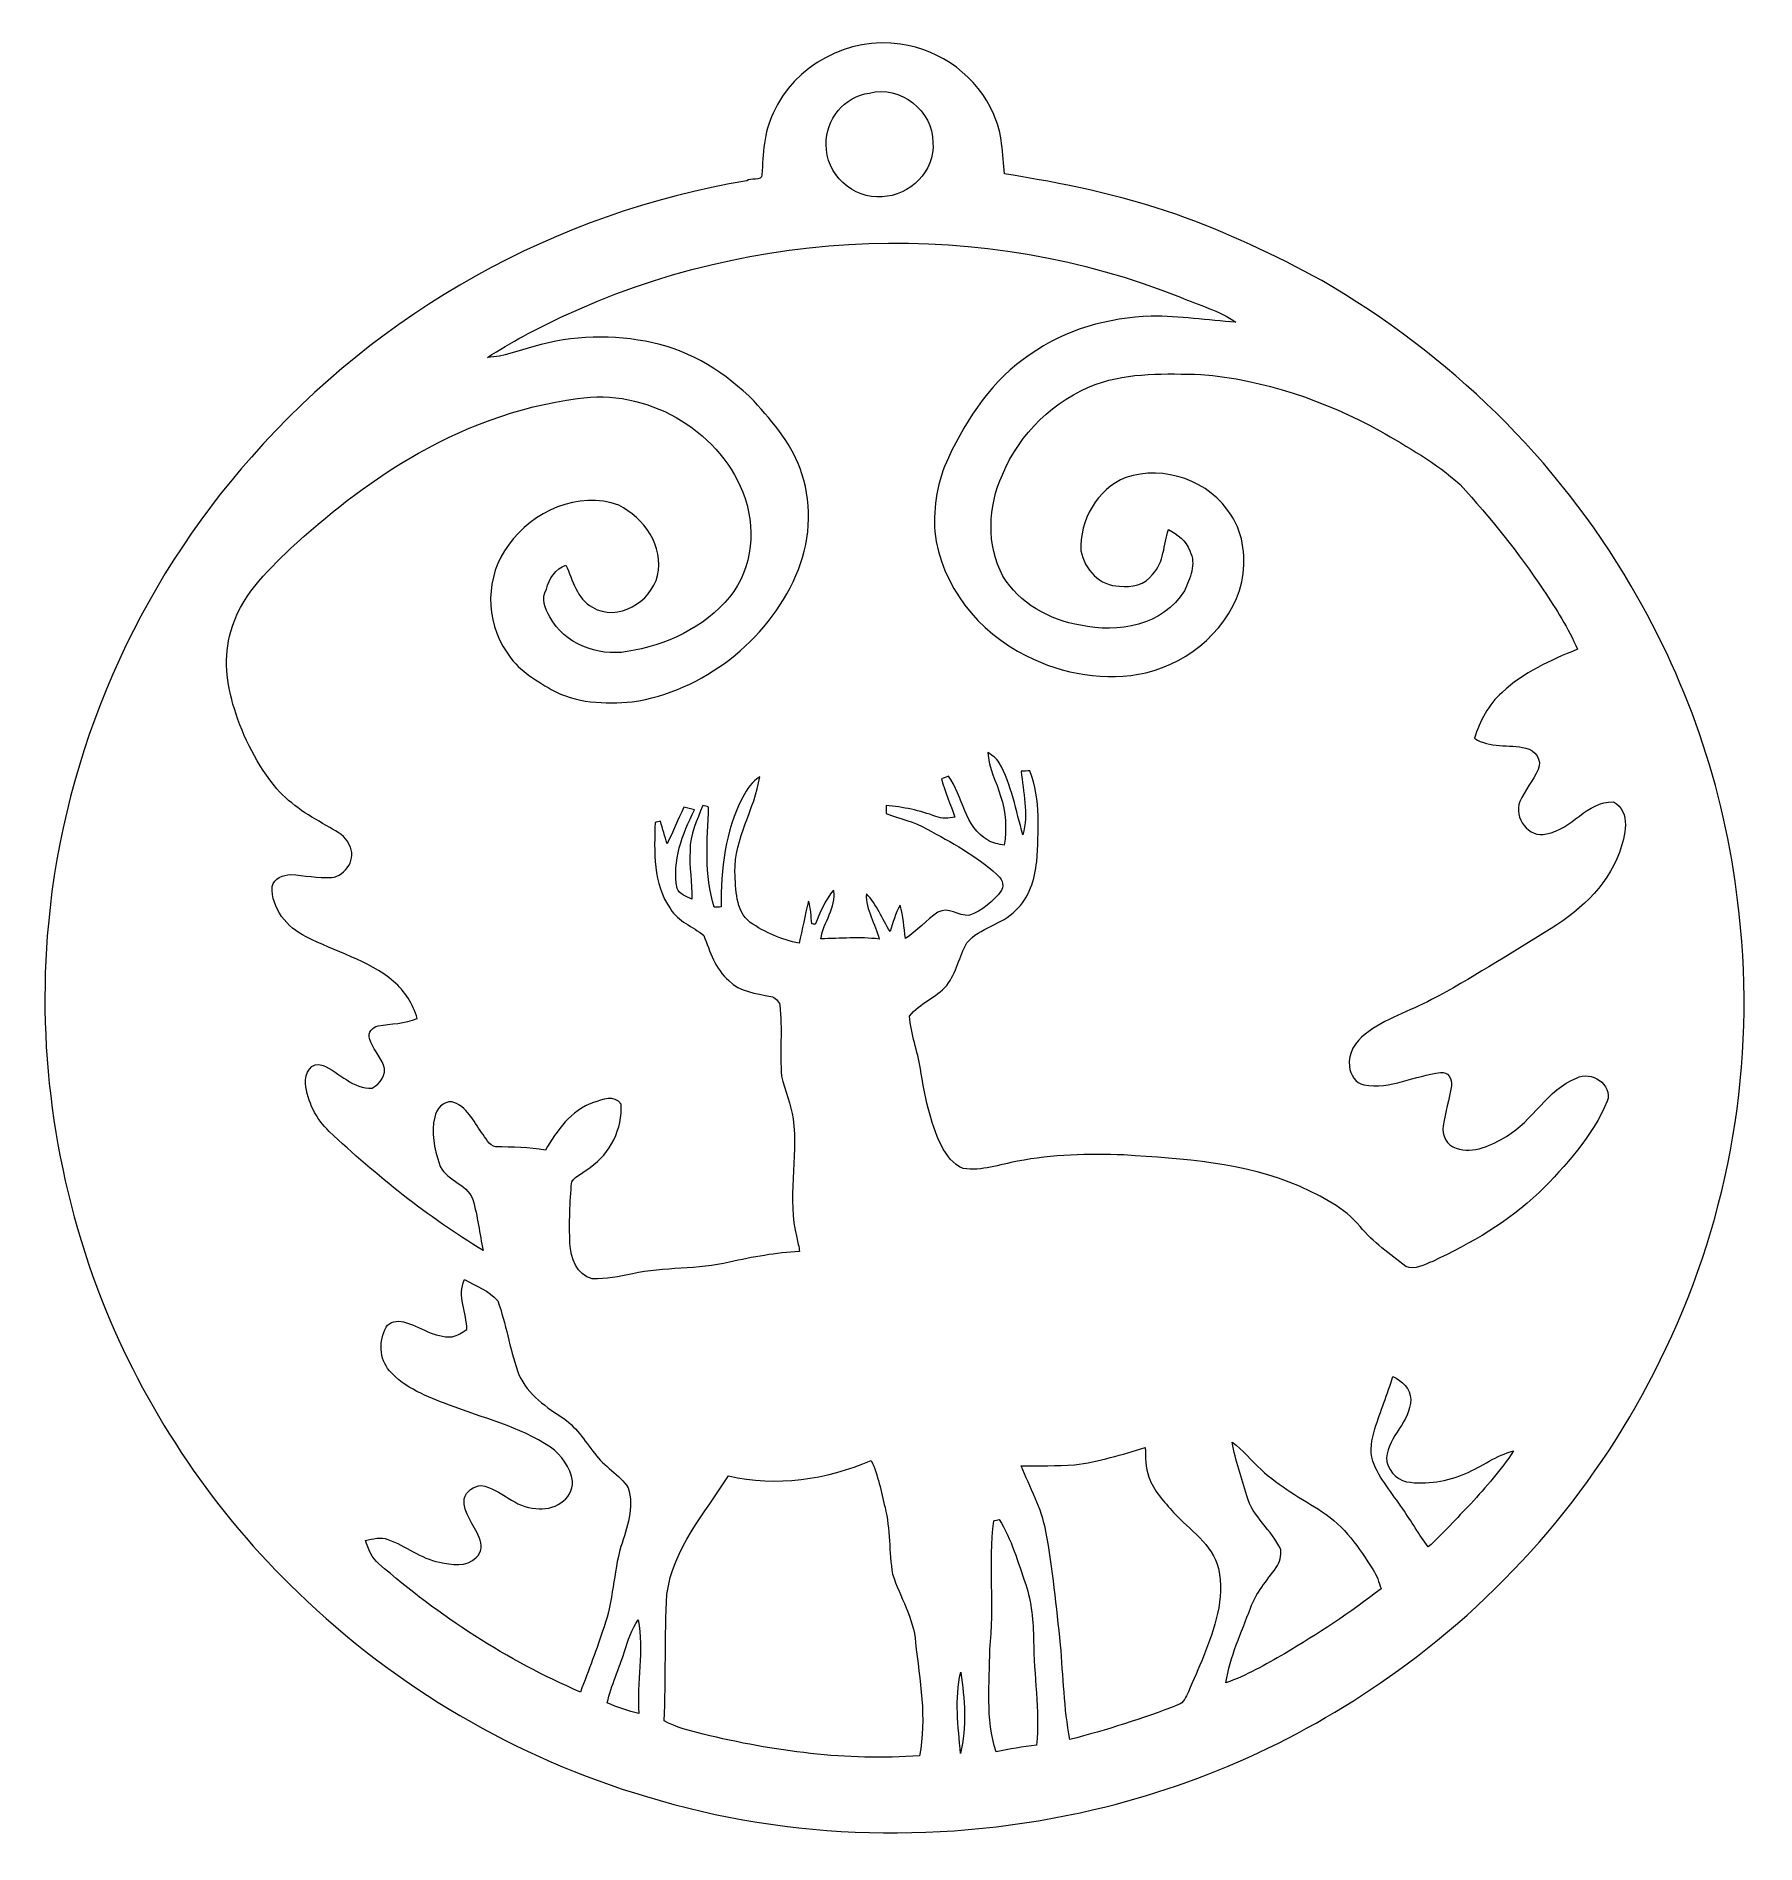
# Model space of a CAD drawing. Header units: centimetres. Extents: x -15.6 to 15.6, y -16.4 to 16.4.
import ezdxf

# ---------------------------------------------------------------- set-up
doc = ezdxf.new("R2010")
doc.units = ezdxf.units.CM
doc.header["$MEASUREMENT"] = 0
doc.layers.add('Layer 1', color=7, linetype='Continuous')

msp = doc.modelspace()

# ---------------------------------------------------------------- linework, layer by layer
at = {"layer": 'Layer 1', "color": 251, "lineweight": 9}
for points, knots in [([(-2.20029, 14.95193), (-1.82071, 15.82223), (-0.82622, 16.35034), (0.10934, 16.20535), (0.10934, 16.20535), (0.83959, 16.1041), (1.51551, 15.61374), (1.7988, 14.92724), (1.7988, 14.92724), (1.96354, 14.59457), (1.95225, 14.21145), (1.99353, 13.85197), (1.99353, 13.85197), (3.04833, 13.6904), (4.09432, 13.46462), (5.10538, 13.11996), (5.10538, 13.11996), (6.01837, 12.79399), (6.90067, 12.38547), (7.74945, 11.91734), (7.74945, 11.91734), (10.0485, 10.58984), (12.02335, 8.67884), (13.35897, 6.37908), (13.35897, 6.37908), (14.43106, 4.57145), (15.10416, 2.52816), (15.3183, 0.4376), (15.3183, 0.4376), (15.62169, -2.24634), (15.1539, -5.01176), (13.99009, -7.44875), (13.99009, -7.44875), (12.93281, -9.70406), (11.2991, -11.68208), (9.29779, -13.16305), (9.29779, -13.16305), (7.61222, -14.41964), (5.667, -15.33086), (3.61772, -15.80676), (3.61772, -15.80676), (0.95389, -16.42836), (-1.87715, -16.37544), (-4.49688, -15.57181), (-4.49688, -15.57181), (-6.86155, -14.87296), (-9.04842, -13.58673), (-10.81689, -11.86976), (-10.81689, -11.86976), (-12.32255, -10.4329), (-13.50964, -8.67077), (-14.30445, -6.74884), (-14.30445, -6.74884), (-15.19945, -4.54045), (-15.56704, -2.11687), (-15.3455, 0.25662), (-15.3455, 0.25662), (-15.0601, 3.37341), (-13.74036, 6.37837), (-11.66426, 8.71729), (-11.66426, 8.71729), (-9.35674, 11.34584), (-6.13024, 13.16264), (-2.67513, 13.72709), (-2.67513, 13.72709), (-2.62892, 13.78918), (-2.40138, 13.71333), (-2.40385, 13.83857), (-2.40385, 13.83857), (-2.38268, 14.21568), (-2.3721, 14.6055), (-2.20029, 14.95193), (-2.20029, 14.95193), (-2.20029, 14.95193), (-2.20029, 14.95193), (-2.20029, 14.95193)], [0, 0, 0, 0, 0.05, 0.05, 0.05, 0.05, 0.1, 0.1, 0.1, 0.1, 0.15, 0.15, 0.15, 0.15, 0.2, 0.2, 0.2, 0.2, 0.25, 0.25, 0.25, 0.25, 0.3, 0.3, 0.3, 0.3, 0.35, 0.35, 0.35, 0.35, 0.4, 0.4, 0.4, 0.4, 0.45, 0.45, 0.45, 0.45, 0.5, 0.5, 0.5, 0.5, 0.55, 0.55, 0.55, 0.55, 0.6, 0.6, 0.6, 0.6, 0.65, 0.65, 0.65, 0.65, 0.7, 0.7, 0.7, 0.7, 0.75, 0.75, 0.75, 0.75, 0.8, 0.8, 0.8, 0.8, 0.85, 0.85, 0.85, 0.85, 0.9, 0.9, 0.9, 0.9, 1, 1, 1, 1]), ([(-0.45475, 15.31776), (-0.90419, 15.26061), (-1.2552, 14.83869), (-1.23756, 14.38678), (-1.23756, 14.38678), (-1.2612, 13.85726), (-0.7472, 13.38877), (-0.22474, 13.43887), (-0.22474, 13.43887), (0.27515, 13.44804), (0.74399, 13.91265), (0.69636, 14.42241), (0.69636, 14.42241), (0.70271, 14.99321), (0.10123, 15.46663), (-0.45475, 15.31776), (-0.45475, 15.31776), (-0.45475, 15.31776), (-0.45475, 15.31776), (-0.45475, 15.31776)], [0, 0, 0, 0, 0.16666667, 0.16666667, 0.16666667, 0.16666667, 0.33333333, 0.33333333, 0.33333333, 0.33333333, 0.5, 0.5, 0.5, 0.5, 0.66666667, 0.66666667, 0.66666667, 0.66666667, 1, 1, 1, 1]), ([(-6.05016, 11.25235), (-6.50454, 11.03151), (-6.96068, 10.80715), (-7.37907, 10.52281), (-7.37907, 10.52281), (-7.08944, 10.53833), (-6.81921, 10.64981), (-6.54122, 10.72036), (-6.54122, 10.72036), (-5.84484, 10.93097), (-5.09342, 10.94755), (-4.38434, 10.78951), (-4.38434, 10.78951), (-3.6802, 10.64064), (-3.05261, 10.23706), (-2.54778, 9.734), (-2.54778, 9.734), (-2.19818, 9.34065), (-1.83411, 8.9286), (-1.68065, 8.4139), (-1.68065, 8.4139), (-1.47816, 7.81488), (-1.5339, 7.14178), (-1.78825, 6.56746), (-1.78825, 6.56746), (-2.31071, 5.37472), (-3.47065, 4.47725), (-4.75758, 4.27758), (-4.75758, 4.27758), (-5.25112, 4.23737), (-5.78487, 4.25007), (-6.22514, 4.50548), (-6.22514, 4.50548), (-6.52888, 4.68045), (-6.84391, 4.87201), (-7.03123, 5.17963), (-7.03123, 5.17963), (-7.43058, 5.74549), (-7.42352, 6.57205), (-6.99984, 7.12273), (-6.99984, 7.12273), (-6.56521, 7.72881), (-5.73442, 8.11863), (-5.001, 7.84346), (-5.001, 7.84346), (-4.54309, 7.61803), (-4.17726, 7.09733), (-4.29685, 6.56958), (-4.29685, 6.56958), (-4.41362, 6.08804), (-5.02075, 5.72362), (-5.47795, 5.99385), (-5.47795, 5.99385), (-5.76511, 6.14484), (-5.83073, 6.49197), (-5.96196, 6.76008), (-5.96196, 6.76008), (-6.15035, 6.68917), (-6.26429, 6.51137), (-6.31192, 6.32193), (-6.31192, 6.32193), (-6.41387, 6.15577), (-6.33626, 5.97092), (-6.25054, 5.81993), (-6.25054, 5.81993), (-5.98877, 5.32992), (-5.38306, 5.09885), (-4.84966, 5.19057), (-4.84966, 5.19057), (-4.14727, 5.30381), (-3.44983, 5.62343), (-2.98981, 6.17976), (-2.98981, 6.17976), (-2.56119, 6.70716), (-2.50615, 7.46281), (-2.75098, 8.08335), (-2.75098, 8.08335), (-3.21065, 9.23834), (-4.52051, 9.96965), (-5.74642, 9.77986), (-5.74642, 9.77986), (-6.83015, 9.63698), (-7.87296, 9.24469), (-8.80994, 8.68625), (-8.80994, 8.68625), (-9.58358, 8.22622), (-10.29478, 7.66601), (-10.95659, 7.05747), (-10.95659, 7.05747), (-11.39968, 6.63237), (-11.87311, 6.16953), (-12.03362, 5.55711), (-12.03362, 5.55711), (-12.1765, 5.0985), (-12.10947, 4.60461), (-11.97259, 4.15305), (-11.97259, 4.15305), (-11.80679, 3.62882), (-11.55667, 3.12647), (-11.20107, 2.70455), (-11.20107, 2.70455), (-10.93825, 2.40045), (-10.59006, 2.19408), (-10.24186, 2.00393), (-10.24186, 2.00393), (-10.10851, 1.91962), (-9.94765, 1.8473), (-9.89014, 1.68714), (-9.89014, 1.68714), (-9.74268, 1.44901), (-9.94835, 1.12234), (-10.21152, 1.09447), (-10.21152, 1.09447), (-10.45917, 1.0793), (-10.70471, 1.13398), (-10.9513, 1.14738), (-10.9513, 1.14738), (-11.08536, 1.14421), (-11.25398, 1.07789), (-11.28644, 0.93325), (-11.28644, 0.93325), (-11.30372, 0.53884), (-11.01903, 0.18042), (-10.67084, 0.02097), (-10.67084, 0.02097), (-10.14556, -0.25314), (-9.54619, -0.4006), (-9.08546, -0.79007), (-9.08546, -0.79007), (-8.8752, -0.96187), (-8.73868, -1.20458), (-8.65507, -1.46), (-8.65507, -1.46), (-8.87838, -1.56336), (-9.12814, -1.55525), (-9.36592, -1.59476), (-9.36592, -1.59476), (-9.46928, -1.60957), (-9.55501, -1.72387), (-9.52043, -1.82688), (-9.52043, -1.82688), (-9.46716, -2.00222), (-9.33558, -2.13909), (-9.26573, -2.30702), (-9.26573, -2.30702), (-9.20293, -2.48235), (-9.3257, -2.64568), (-9.47034, -2.724), (-9.47034, -2.724), (-9.81959, -2.74658), (-10.06336, -2.44283), (-10.36216, -2.31442), (-10.36216, -2.31442), (-10.57982, -2.23011), (-10.7033, -2.464), (-10.68389, -2.64074), (-10.68389, -2.64074), (-10.64403, -2.96636), (-10.49586, -3.28491), (-10.2528, -3.50893), (-10.2528, -3.50893), (-9.39343, -4.31644), (-8.46739, -5.05974), (-7.45774, -5.67146), (-7.45774, -5.67146), (-7.52724, -5.36489), (-7.55687, -5.04775), (-7.64754, -4.74647), (-7.64754, -4.74647), (-7.75196, -4.44026), (-8.16965, -4.40146), (-8.25714, -4.08819), (-8.25714, -4.08819), (-8.34604, -3.82114), (-8.40812, -3.5301), (-8.33792, -3.2514), (-8.33792, -3.2514), (-8.3157, -3.10465), (-8.18199, -2.95789), (-8.02571, -2.97271), (-8.02571, -2.97271), (-7.75337, -3.04855), (-7.63942, -3.32266), (-7.48773, -3.53257), (-7.48773, -3.53257), (-7.41506, -3.62182), (-7.35896, -3.76787), (-7.22949, -3.78974), (-7.22949, -3.78974), (-6.92928, -3.79468), (-6.6266, -3.79609), (-6.32991, -3.85077), (-6.32991, -3.85077), (-6.12107, -3.49729), (-5.86989, -3.12228), (-5.45926, -2.98788), (-5.45926, -2.98788), (-5.30156, -2.93143), (-5.07684, -2.84253), (-4.95725, -3.01398), (-4.95725, -3.01398), (-4.93221, -3.4606), (-5.14987, -3.91004), (-5.52099, -4.16157), (-5.52099, -4.16157), (-5.62859, -4.25188), (-5.77252, -4.30762), (-5.85437, -4.42509), (-5.85437, -4.42509), (-5.89141, -4.79445), (-5.89741, -5.1691), (-5.88788, -5.54128), (-5.88788, -5.54128), (-5.87059, -5.80093), (-5.76652, -6.11313), (-5.48007, -6.18051), (-5.48007, -6.18051), (-5.23524, -6.19004), (-4.99253, -6.14312), (-4.75441, -6.09197), (-4.75441, -6.09197), (-4.17373, -5.96426), (-3.56907, -6.02), (-2.98946, -5.88206), (-2.98946, -5.88206), (-2.57177, -5.78717), (-2.14949, -5.70815), (-1.72052, -5.68733), (-1.72052, -5.68733), (-1.73427, -5.60266), (-1.75227, -5.51906), (-1.77202, -5.43615), (-1.77202, -5.43615), (-1.95406, -4.72989), (-1.74309, -3.99682), (-1.8394, -3.28209), (-1.8394, -3.28209), (-1.87045, -3.01504), (-1.99357, -2.77127), (-2.04931, -2.51057), (-2.04931, -2.51057), (-2.07929, -2.08159), (-2.03449, -1.64979), (-2.07788, -1.22152), (-2.07788, -1.22152), (-2.10046, -1.14355), (-2.16219, -1.07758), (-2.24404, -1.06453), (-2.24404, -1.06453), (-2.50862, -1.00703), (-2.80601, -0.98057), (-3.00463, -0.77596), (-3.00463, -0.77596), (-3.25051, -0.56394), (-3.34823, -0.2475), (-3.45901, 0.04425), (-3.45901, 0.04425), (-3.65656, 0.20935), (-3.92432, 0.29472), (-4.06331, 0.52579), (-4.06331, 0.52579), (-4.38611, 0.97488), (-4.35436, 1.57037), (-4.34342, 2.09424), (-4.34342, 2.09424), (-4.31872, 2.09883), (-4.26898, 2.108), (-4.24429, 2.11294), (-4.24429, 2.11294), (-4.20372, 1.97712), (-4.16597, 1.8413), (-4.1254, 1.70513), (-4.1254, 1.70513), (-4.01392, 1.92173), (-3.92538, 2.14892), (-3.82131, 2.3687), (-3.82131, 2.3687), (-3.75781, 2.35353), (-3.69396, 2.33801), (-3.6301, 2.32178), (-3.6301, 2.32178), (-3.84247, 1.8801), (-4.04144, 1.39786), (-3.94125, 0.89762), (-3.94125, 0.89762), (-3.89998, 0.78438), (-3.77404, 0.74592), (-3.67349, 0.70324), (-3.67349, 0.70324), (-3.67138, 0.99604), (-3.72571, 1.28709), (-3.70807, 1.58024), (-3.70807, 1.58024), (-3.71336, 1.87199), (-3.57542, 2.13587), (-3.477, 2.40257), (-3.477, 2.40257), (-3.45054, 2.39481), (-3.39762, 2.37999), (-3.37152, 2.37258), (-3.37152, 2.37258), (-3.39374, 1.76757), (-3.45371, 1.14174), (-3.26886, 0.55507), (-3.26886, 0.55507), (-3.23781, 0.55613), (-3.17608, 0.5586), (-3.14503, 0.56001), (-3.14503, 0.56001), (-3.15209, 1.24087), (-3.07271, 1.94113), (-2.75274, 2.55285), (-2.75274, 2.55285), (-2.67549, 2.69326), (-2.58588, 2.83613), (-2.44477, 2.92009), (-2.44477, 2.92009), (-2.53296, 2.32813), (-2.9055, 1.80567), (-2.89491, 1.19466), (-2.89491, 1.19466), (-2.87481, 0.87822), (-2.89139, 0.50145), (-2.61798, 0.28132), (-2.61798, 0.28132), (-2.35199, 0.09858), (-2.04931, -0.03618), (-1.73181, -0.09792), (-1.73181, -0.09792), (-1.66372, 0.1529), (-1.62879, 0.41184), (-1.55824, 0.66232), (-1.55824, 0.66232), (-1.51591, 0.53108), (-1.51238, 0.39315), (-1.49968, 0.25697), (-1.49968, 0.25697), (-1.48416, 0.25345), (-1.45311, 0.24639), (-1.43759, 0.24322), (-1.43759, 0.24322), (-1.34834, 0.46123), (-1.26226, 0.6856), (-1.10316, 0.8641), (-1.10316, 0.8641), (-1.05024, 0.54872), (-1.29013, 0.28555), (-1.33528, -0.01784), (-1.33528, -0.01784), (-0.98215, -0.01255), (-0.63079, 0.02202), (-0.27836, -0.02207), (-0.27836, -0.02207), (-0.34151, 0.25556), (-0.52777, 0.50603), (-0.51049, 0.79919), (-0.51049, 0.79919), (-0.31717, 0.60375), (-0.22439, 0.3434), (-0.08081, 0.1148), (-0.08081, 0.1148), (-0.0233, 0.27602), (0.01127, 0.44747), (0.10476, 0.59247), (0.10476, 0.59247), (0.15838, 0.39562), (0.17073, 0.19171), (0.19965, -0.01008), (0.19965, -0.01008), (0.41661, 0.12186), (0.57536, 0.32859), (0.78844, 0.4637), (0.78844, 0.4637), (0.97294, 0.57342), (1.16344, 0.39809), (1.35041, 0.40267), (1.35041, 0.40267), (1.58325, 0.49545), (1.79915, 0.65561), (1.94096, 0.86375), (1.94096, 0.86375), (2.00482, 0.97205), (1.93073, 1.08353), (1.85277, 1.15232), (1.85277, 1.15232), (1.47883, 1.4917), (1.03009, 1.73158), (0.59053, 1.97324), (0.59053, 1.97324), (0.35911, 2.10377), (0.09735, 2.16233), (-0.14995, 2.25405), (-0.14995, 2.25405), (-0.15136, 2.30309), (-0.15242, 2.35212), (-0.15312, 2.4008), (-0.15312, 2.4008), (0.15591, 2.37117), (0.46141, 2.3119), (0.7521, 2.20043), (0.7521, 2.20043), (0.86252, 2.15668), (0.98247, 2.16233), (1.09571, 2.1909), (1.09571, 2.1909), (1.0121, 2.42021), (0.91332, 2.64422), (0.85335, 2.88129), (0.85335, 2.88129), (0.89568, 2.89822), (0.93802, 2.9148), (0.9807, 2.93103), (0.9807, 2.93103), (1.24564, 2.55991), (1.26716, 2.01451), (1.69367, 1.76933), (1.69367, 1.76933), (1.78292, 1.71183), (1.88981, 1.70442), (1.99176, 1.67796), (1.99176, 1.67796), (2.03057, 1.97535), (2.02775, 2.28298), (1.92403, 2.56767), (1.92403, 2.56767), (1.85489, 2.83437), (1.70072, 3.07743), (1.69402, 3.3593), (1.69402, 3.3593), (1.77057, 3.30956), (1.85065, 3.25735), (1.89757, 3.17586), (1.89757, 3.17586), (2.1237, 2.77087), (2.20449, 2.30979), (2.32655, 1.86846), (2.32655, 1.86846), (2.43732, 2.24946), (2.32831, 2.64105), (2.29939, 3.02487), (2.29939, 3.02487), (2.35195, 3.02522), (2.40451, 3.02557), (2.45743, 3.02557), (2.45743, 3.02557), (2.65534, 2.50311), (2.61195, 1.9309), (2.57914, 1.38445), (2.57914, 1.38445), (2.54351, 1.06272), (2.44755, 0.72335), (2.19814, 0.50004), (2.19814, 0.50004), (1.95014, 0.2344), (1.54762, 0.18995), (1.31161, -0.08981), (1.31161, -0.08981), (1.17156, -0.33816), (1.12675, -0.63344), (0.94825, -0.86168), (0.94825, -0.86168), (0.7581, -1.08923), (0.45083, -1.18024), (0.27338, -1.42013), (0.27338, -1.42013), (0.29385, -1.7468), (0.41943, -2.05337), (0.46882, -2.37545), (0.46882, -2.37545), (0.54679, -2.85029), (0.63957, -3.33078), (0.84982, -3.76752), (0.84982, -3.76752), (0.94225, -3.93297), (1.05937, -4.11359), (1.24634, -4.18097), (1.24634, -4.18097), (1.58254, -4.23459), (1.90533, -4.10936), (2.2313, -4.05009), (2.2313, -4.05009), (2.8663, -3.92909), (3.51612, -3.91004), (4.16099, -3.9372), (4.16099, -3.9372), (5.23697, -4.00635), (6.34222, -4.07126), (7.34552, -4.50517), (7.34552, -4.50517), (7.74522, -4.68968), (8.15903, -4.88794), (8.44442, -5.23578), (8.44442, -5.23578), (8.67831, -5.52153), (8.98558, -5.73249), (9.27239, -5.96038), (9.27239, -5.96038), (9.43996, -6.03023), (9.60753, -5.92334), (9.76346, -5.86619), (9.76346, -5.86619), (10.45596, -5.5374), (11.13435, -5.15252), (11.69033, -4.61771), (11.69033, -4.61771), (12.17681, -4.13229), (12.65588, -3.60206), (12.92541, -2.96248), (12.92541, -2.96248), (13.03688, -2.65909), (12.62554, -2.3998), (12.36978, -2.54585), (12.36978, -2.54585), (11.83285, -2.74763), (11.58203, -3.32196), (11.09661, -3.59924), (11.09661, -3.59924), (10.82814, -3.76222), (10.5057, -3.9245), (10.18503, -3.81585), (10.18503, -3.81585), (10.01323, -3.76822), (9.92468, -3.57278), (9.95114, -3.40627), (9.95114, -3.40627), (9.98888, -3.1618), (10.0612, -2.92473), (10.10142, -2.68096), (10.10142, -2.68096), (10.12188, -2.56737), (10.03404, -2.4125), (9.90316, -2.44248), (9.90316, -2.44248), (9.43608, -2.49505), (8.99405, -2.75046), (8.5118, -2.66685), (8.5118, -2.66685), (8.35623, -2.63651), (8.27015, -2.47494), (8.25004, -2.3303), (8.25004, -2.3303), (8.21618, -2.09782), (8.36081, -1.88368), (8.53579, -1.74716), (8.53579, -1.74716), (8.89421, -1.46105), (9.34048, -1.33088), (9.74159, -1.12027), (9.74159, -1.12027), (10.44961, -0.7488), (11.11742, -0.30712), (11.80322, 0.10281), (11.80322, 0.10281), (12.37049, 0.44889), (12.91906, 0.90362), (13.1466, 1.55026), (13.1466, 1.55026), (13.2482, 1.84165), (13.37132, 2.28333), (13.03759, 2.46536), (13.03759, 2.46536), (12.55746, 2.4763), (12.27806, 1.96407), (11.82686, 1.88328), (11.82686, 1.88328), (11.50477, 1.80144), (11.22149, 2.1775), (11.34214, 2.47136), (11.34214, 2.47136), (11.43033, 2.67668), (11.58344, 2.84813), (11.67446, 3.05238), (11.67446, 3.05238), (11.75066, 3.22137), (11.61731, 3.41116), (11.44938, 3.44009), (11.44938, 3.44009), (11.14247, 3.51699), (10.79039, 3.43127), (10.51911, 3.6193), (10.51911, 3.6193), (10.61436, 3.93045), (10.77134, 4.23243), (11.01899, 4.44974), (11.01899, 4.44974), (11.40705, 4.8131), (11.89847, 5.03359), (12.38495, 5.2322), (12.38495, 5.2322), (12.22761, 5.61602), (11.99478, 5.96139), (11.76935, 6.30747), (11.76935, 6.30747), (11.3178, 6.98339), (10.80733, 7.61945), (10.25876, 8.21882), (10.25876, 8.21882), (9.82555, 8.61463), (9.30555, 8.89862), (8.80249, 9.1953), (8.80249, 9.1953), (7.80237, 9.74105), (6.69782, 10.12452), (5.55764, 10.21518), (5.55764, 10.21518), (4.9237, 10.23318), (4.26753, 10.25364), (3.66005, 10.04021), (3.66005, 10.04021), (2.89735, 9.75693), (2.26552, 9.14909), (1.95755, 8.39556), (1.95755, 8.39556), (1.69402, 7.8237), (1.66615, 7.12238), (1.96601, 6.5597), (1.96601, 6.5597), (2.26587, 6.06511), (2.81162, 5.76207), (3.3736, 5.67105), (3.3736, 5.67105), (4.04281, 5.51442), (4.88031, 5.66435), (5.25849, 6.29512), (5.25849, 6.29512), (5.35515, 6.51525), (5.48426, 6.7816), (5.35374, 7.01514), (5.35374, 7.01514), (5.29729, 7.20176), (5.13078, 7.31465), (4.9685, 7.40249), (4.9685, 7.40249), (4.88066, 7.12944), (4.88772, 6.81088), (4.68099, 6.58969), (4.68099, 6.58969), (4.55223, 6.40166), (4.29435, 6.34803), (4.08056, 6.37837), (4.08056, 6.37837), (3.72884, 6.37202), (3.44098, 6.68847), (3.38241, 7.01867), (3.38241, 7.01867), (3.35313, 7.56653), (3.67381, 8.1412), (4.19557, 8.34476), (4.19557, 8.34476), (4.88525, 8.58253), (5.72415, 8.28655), (6.10656, 7.66284), (6.10656, 7.66284), (6.34151, 7.31077), (6.37679, 6.86097), (6.29848, 6.45387), (6.29848, 6.45387), (6.0988, 5.62802), (5.37067, 5.0043), (4.56104, 4.80604), (4.56104, 4.80604), (3.8315, 4.64553), (3.05468, 4.7757), (2.39393, 5.11508), (2.39393, 5.11508), (1.52081, 5.54053), (0.84559, 6.39072), (0.72953, 7.36615), (0.72953, 7.36615), (0.70448, 7.82406), (0.77786, 8.29149), (0.97682, 8.70671), (0.97682, 8.70671), (1.32078, 9.42849), (1.77904, 10.1284), (2.45778, 10.57608), (2.45778, 10.57608), (3.09208, 11.03504), (3.88018, 11.24459), (4.65594, 11.2714), (4.65594, 11.2714), (5.17064, 11.28128), (5.6797, 11.19203), (6.19264, 11.16522), (6.19264, 11.16522), (5.88608, 11.37088), (5.52483, 11.47319), (5.18758, 11.61642), (5.18758, 11.61642), (1.60512, 13.04905), (-2.56507, 12.89771), (-6.05016, 11.25235), (-6.05016, 11.25235), (-6.05016, 11.25235), (-6.05016, 11.25235), (-6.05016, 11.25235)], [0, 0, 0, 0, 0.00571429, 0.00571429, 0.00571429, 0.00571429, 0.01142857, 0.01142857, 0.01142857, 0.01142857, 0.01714286, 0.01714286, 0.01714286, 0.01714286, 0.02285714, 0.02285714, 0.02285714, 0.02285714, 0.02857143, 0.02857143, 0.02857143, 0.02857143, 0.03428571, 0.03428571, 0.03428571, 0.03428571, 0.04, 0.04, 0.04, 0.04, 0.04571429, 0.04571429, 0.04571429, 0.04571429, 0.05142857, 0.05142857, 0.05142857, 0.05142857, 0.05714286, 0.05714286, 0.05714286, 0.05714286, 0.06285714, 0.06285714, 0.06285714, 0.06285714, 0.06857143, 0.06857143, 0.06857143, 0.06857143, 0.07428571, 0.07428571, 0.07428571, 0.07428571, 0.08, 0.08, 0.08, 0.08, 0.08571429, 0.08571429, 0.08571429, 0.08571429, 0.09142857, 0.09142857, 0.09142857, 0.09142857, 0.09714286, 0.09714286, 0.09714286, 0.09714286, 0.10285714, 0.10285714, 0.10285714, 0.10285714, 0.10857143, 0.10857143, 0.10857143, 0.10857143, 0.11428571, 0.11428571, 0.11428571, 0.11428571, 0.12, 0.12, 0.12, 0.12, 0.12571429, 0.12571429, 0.12571429, 0.12571429, 0.13142857, 0.13142857, 0.13142857, 0.13142857, 0.13714286, 0.13714286, 0.13714286, 0.13714286, 0.14285714, 0.14285714, 0.14285714, 0.14285714, 0.14857143, 0.14857143, 0.14857143, 0.14857143, 0.15428571, 0.15428571, 0.15428571, 0.15428571, 0.16, 0.16, 0.16, 0.16, 0.16571429, 0.16571429, 0.16571429, 0.16571429, 0.17142857, 0.17142857, 0.17142857, 0.17142857, 0.17714286, 0.17714286, 0.17714286, 0.17714286, 0.18285714, 0.18285714, 0.18285714, 0.18285714, 0.18857143, 0.18857143, 0.18857143, 0.18857143, 0.19428571, 0.19428571, 0.19428571, 0.19428571, 0.2, 0.2, 0.2, 0.2, 0.20571429, 0.20571429, 0.20571429, 0.20571429, 0.21142857, 0.21142857, 0.21142857, 0.21142857, 0.21714286, 0.21714286, 0.21714286, 0.21714286, 0.22285714, 0.22285714, 0.22285714, 0.22285714, 0.22857143, 0.22857143, 0.22857143, 0.22857143, 0.23428571, 0.23428571, 0.23428571, 0.23428571, 0.24, 0.24, 0.24, 0.24, 0.24571429, 0.24571429, 0.24571429, 0.24571429, 0.25142857, 0.25142857, 0.25142857, 0.25142857, 0.25714286, 0.25714286, 0.25714286, 0.25714286, 0.26285714, 0.26285714, 0.26285714, 0.26285714, 0.26857143, 0.26857143, 0.26857143, 0.26857143, 0.27428571, 0.27428571, 0.27428571, 0.27428571, 0.28, 0.28, 0.28, 0.28, 0.28571429, 0.28571429, 0.28571429, 0.28571429, 0.29142857, 0.29142857, 0.29142857, 0.29142857, 0.29714286, 0.29714286, 0.29714286, 0.29714286, 0.30285714, 0.30285714, 0.30285714, 0.30285714, 0.30857143, 0.30857143, 0.30857143, 0.30857143, 0.31428571, 0.31428571, 0.31428571, 0.31428571, 0.32, 0.32, 0.32, 0.32, 0.32571429, 0.32571429, 0.32571429, 0.32571429, 0.33142857, 0.33142857, 0.33142857, 0.33142857, 0.33714286, 0.33714286, 0.33714286, 0.33714286, 0.34285714, 0.34285714, 0.34285714, 0.34285714, 0.34857143, 0.34857143, 0.34857143, 0.34857143, 0.35428571, 0.35428571, 0.35428571, 0.35428571, 0.36, 0.36, 0.36, 0.36, 0.36571429, 0.36571429, 0.36571429, 0.36571429, 0.37142857, 0.37142857, 0.37142857, 0.37142857, 0.37714286, 0.37714286, 0.37714286, 0.37714286, 0.38285714, 0.38285714, 0.38285714, 0.38285714, 0.38857143, 0.38857143, 0.38857143, 0.38857143, 0.39428571, 0.39428571, 0.39428571, 0.39428571, 0.4, 0.4, 0.4, 0.4, 0.40571429, 0.40571429, 0.40571429, 0.40571429, 0.41142857, 0.41142857, 0.41142857, 0.41142857, 0.41714286, 0.41714286, 0.41714286, 0.41714286, 0.42285714, 0.42285714, 0.42285714, 0.42285714, 0.42857143, 0.42857143, 0.42857143, 0.42857143, 0.43428571, 0.43428571, 0.43428571, 0.43428571, 0.44, 0.44, 0.44, 0.44, 0.44571429, 0.44571429, 0.44571429, 0.44571429, 0.45142857, 0.45142857, 0.45142857, 0.45142857, 0.45714286, 0.45714286, 0.45714286, 0.45714286, 0.46285714, 0.46285714, 0.46285714, 0.46285714, 0.46857143, 0.46857143, 0.46857143, 0.46857143, 0.47428571, 0.47428571, 0.47428571, 0.47428571, 0.48, 0.48, 0.48, 0.48, 0.48571429, 0.48571429, 0.48571429, 0.48571429, 0.49142857, 0.49142857, 0.49142857, 0.49142857, 0.49714286, 0.49714286, 0.49714286, 0.49714286, 0.50285714, 0.50285714, 0.50285714, 0.50285714, 0.50857143, 0.50857143, 0.50857143, 0.50857143, 0.51428571, 0.51428571, 0.51428571, 0.51428571, 0.52, 0.52, 0.52, 0.52, 0.52571429, 0.52571429, 0.52571429, 0.52571429, 0.53142857, 0.53142857, 0.53142857, 0.53142857, 0.53714286, 0.53714286, 0.53714286, 0.53714286, 0.54285714, 0.54285714, 0.54285714, 0.54285714, 0.54857143, 0.54857143, 0.54857143, 0.54857143, 0.55428571, 0.55428571, 0.55428571, 0.55428571, 0.56, 0.56, 0.56, 0.56, 0.56571429, 0.56571429, 0.56571429, 0.56571429, 0.57142857, 0.57142857, 0.57142857, 0.57142857, 0.57714286, 0.57714286, 0.57714286, 0.57714286, 0.58285714, 0.58285714, 0.58285714, 0.58285714, 0.58857143, 0.58857143, 0.58857143, 0.58857143, 0.59428571, 0.59428571, 0.59428571, 0.59428571, 0.6, 0.6, 0.6, 0.6, 0.60571429, 0.60571429, 0.60571429, 0.60571429, 0.61142857, 0.61142857, 0.61142857, 0.61142857, 0.61714286, 0.61714286, 0.61714286, 0.61714286, 0.62285714, 0.62285714, 0.62285714, 0.62285714, 0.62857143, 0.62857143, 0.62857143, 0.62857143, 0.63428571, 0.63428571, 0.63428571, 0.63428571, 0.64, 0.64, 0.64, 0.64, 0.64571429, 0.64571429, 0.64571429, 0.64571429, 0.65142857, 0.65142857, 0.65142857, 0.65142857, 0.65714286, 0.65714286, 0.65714286, 0.65714286, 0.66285714, 0.66285714, 0.66285714, 0.66285714, 0.66857143, 0.66857143, 0.66857143, 0.66857143, 0.67428571, 0.67428571, 0.67428571, 0.67428571, 0.68, 0.68, 0.68, 0.68, 0.68571429, 0.68571429, 0.68571429, 0.68571429, 0.69142857, 0.69142857, 0.69142857, 0.69142857, 0.69714286, 0.69714286, 0.69714286, 0.69714286, 0.70285714, 0.70285714, 0.70285714, 0.70285714, 0.70857143, 0.70857143, 0.70857143, 0.70857143, 0.71428571, 0.71428571, 0.71428571, 0.71428571, 0.72, 0.72, 0.72, 0.72, 0.72571429, 0.72571429, 0.72571429, 0.72571429, 0.73142857, 0.73142857, 0.73142857, 0.73142857, 0.73714286, 0.73714286, 0.73714286, 0.73714286, 0.74285714, 0.74285714, 0.74285714, 0.74285714, 0.74857143, 0.74857143, 0.74857143, 0.74857143, 0.75428571, 0.75428571, 0.75428571, 0.75428571, 0.76, 0.76, 0.76, 0.76, 0.76571429, 0.76571429, 0.76571429, 0.76571429, 0.77142857, 0.77142857, 0.77142857, 0.77142857, 0.77714286, 0.77714286, 0.77714286, 0.77714286, 0.78285714, 0.78285714, 0.78285714, 0.78285714, 0.78857143, 0.78857143, 0.78857143, 0.78857143, 0.79428571, 0.79428571, 0.79428571, 0.79428571, 0.8, 0.8, 0.8, 0.8, 0.80571429, 0.80571429, 0.80571429, 0.80571429, 0.81142857, 0.81142857, 0.81142857, 0.81142857, 0.81714286, 0.81714286, 0.81714286, 0.81714286, 0.82285714, 0.82285714, 0.82285714, 0.82285714, 0.82857143, 0.82857143, 0.82857143, 0.82857143, 0.83428571, 0.83428571, 0.83428571, 0.83428571, 0.84, 0.84, 0.84, 0.84, 0.84571429, 0.84571429, 0.84571429, 0.84571429, 0.85142857, 0.85142857, 0.85142857, 0.85142857, 0.85714286, 0.85714286, 0.85714286, 0.85714286, 0.86285714, 0.86285714, 0.86285714, 0.86285714, 0.86857143, 0.86857143, 0.86857143, 0.86857143, 0.87428571, 0.87428571, 0.87428571, 0.87428571, 0.88, 0.88, 0.88, 0.88, 0.88571429, 0.88571429, 0.88571429, 0.88571429, 0.89142857, 0.89142857, 0.89142857, 0.89142857, 0.89714286, 0.89714286, 0.89714286, 0.89714286, 0.90285714, 0.90285714, 0.90285714, 0.90285714, 0.90857143, 0.90857143, 0.90857143, 0.90857143, 0.91428571, 0.91428571, 0.91428571, 0.91428571, 0.92, 0.92, 0.92, 0.92, 0.92571429, 0.92571429, 0.92571429, 0.92571429, 0.93142857, 0.93142857, 0.93142857, 0.93142857, 0.93714286, 0.93714286, 0.93714286, 0.93714286, 0.94285714, 0.94285714, 0.94285714, 0.94285714, 0.94857143, 0.94857143, 0.94857143, 0.94857143, 0.95428571, 0.95428571, 0.95428571, 0.95428571, 0.96, 0.96, 0.96, 0.96, 0.96571429, 0.96571429, 0.96571429, 0.96571429, 0.97142857, 0.97142857, 0.97142857, 0.97142857, 0.97714286, 0.97714286, 0.97714286, 0.97714286, 0.98285714, 0.98285714, 0.98285714, 0.98285714, 0.98857143, 0.98857143, 0.98857143, 0.98857143, 1, 1, 1, 1]), ([(-7.79994, -6.19815), (-7.9354, -6.48778), (-7.75654, -6.80458), (-7.7569, -7.10268), (-7.7569, -7.10268), (-7.84156, -7.15206), (-7.92306, -7.21557), (-8.02148, -7.23391), (-8.02148, -7.23391), (-8.34462, -7.25931), (-8.60639, -7.04094), (-8.90519, -6.96298), (-8.90519, -6.96298), (-9.01631, -6.93863), (-9.1606, -6.95098), (-9.21916, -7.0614), (-9.21916, -7.0614), (-9.34898, -7.30517), (-9.34757, -7.63325), (-9.15954, -7.84845), (-9.15954, -7.84845), (-8.88049, -8.16948), (-8.47304, -8.32011), (-8.08639, -8.46722), (-8.08639, -8.46722), (-7.46586, -8.70781), (-6.80087, -8.86092), (-6.24066, -9.23381), (-6.24066, -9.23381), (-6.03816, -9.37986), (-5.87836, -9.60352), (-5.84096, -9.85399), (-5.84096, -9.85399), (-5.81838, -10.18631), (-6.20432, -10.40397), (-6.50348, -10.3447), (-6.50348, -10.3447), (-6.88271, -10.3447), (-7.13248, -9.98769), (-7.49549, -9.93125), (-7.49549, -9.93125), (-7.62954, -9.93901), (-7.76854, -10.03779), (-7.80593, -10.17008), (-7.80593, -10.17008), (-7.83098, -10.4396), (-7.61755, -10.63645), (-7.53394, -10.87599), (-7.53394, -10.87599), (-7.4715, -10.98888), (-7.47856, -11.1508), (-7.58651, -11.23441), (-7.58651, -11.23441), (-7.75901, -11.41926), (-8.03594, -11.36458), (-8.25431, -11.31908), (-8.25431, -11.31908), (-8.59545, -11.25981), (-8.86356, -11.02027), (-9.18671, -10.91232), (-9.18671, -10.91232), (-9.31688, -10.84776), (-9.46011, -10.90562), (-9.59452, -10.92502), (-9.59452, -10.92502), (-9.54442, -11.08307), (-9.48339, -11.24499), (-9.34969, -11.35365), (-9.34969, -11.35365), (-8.2529, -12.29803), (-7.02912, -13.10625), (-5.69562, -13.67563), (-5.69562, -13.67563), (-5.54604, -13.2844), (-5.39893, -12.89246), (-5.2684, -12.49488), (-5.2684, -12.49488), (-5.09977, -12.02463), (-5.09695, -11.51628), (-4.96325, -11.03756), (-4.96325, -11.03756), (-4.84895, -10.69889), (-4.71877, -10.33095), (-4.82849, -9.97252), (-4.82849, -9.97252), (-4.98794, -9.72276), (-5.27087, -9.59293), (-5.43703, -9.34952), (-5.43703, -9.34952), (-5.62365, -9.11457), (-5.78311, -8.84716), (-6.04451, -8.68559), (-6.04451, -8.68559), (-6.36484, -8.47392), (-6.70774, -8.23439), (-6.83721, -7.85233), (-6.83721, -7.85233), (-6.98114, -7.43711), (-7.04464, -6.99649), (-7.19492, -6.58303), (-7.19492, -6.58303), (-7.35544, -6.39888), (-7.58827, -6.30716), (-7.79994, -6.19815), (-7.79994, -6.19815), (-7.79994, -6.19815), (-7.79994, -6.19815), (-7.79994, -6.19815)], [0, 0, 0, 0, 0.03571429, 0.03571429, 0.03571429, 0.03571429, 0.07142857, 0.07142857, 0.07142857, 0.07142857, 0.10714286, 0.10714286, 0.10714286, 0.10714286, 0.14285714, 0.14285714, 0.14285714, 0.14285714, 0.17857143, 0.17857143, 0.17857143, 0.17857143, 0.21428571, 0.21428571, 0.21428571, 0.21428571, 0.25, 0.25, 0.25, 0.25, 0.28571429, 0.28571429, 0.28571429, 0.28571429, 0.32142857, 0.32142857, 0.32142857, 0.32142857, 0.35714286, 0.35714286, 0.35714286, 0.35714286, 0.39285714, 0.39285714, 0.39285714, 0.39285714, 0.42857143, 0.42857143, 0.42857143, 0.42857143, 0.46428571, 0.46428571, 0.46428571, 0.46428571, 0.5, 0.5, 0.5, 0.5, 0.53571429, 0.53571429, 0.53571429, 0.53571429, 0.57142857, 0.57142857, 0.57142857, 0.57142857, 0.60714286, 0.60714286, 0.60714286, 0.60714286, 0.64285714, 0.64285714, 0.64285714, 0.64285714, 0.67857143, 0.67857143, 0.67857143, 0.67857143, 0.71428571, 0.71428571, 0.71428571, 0.71428571, 0.75, 0.75, 0.75, 0.75, 0.78571429, 0.78571429, 0.78571429, 0.78571429, 0.82142857, 0.82142857, 0.82142857, 0.82142857, 0.85714286, 0.85714286, 0.85714286, 0.85714286, 0.89285714, 0.89285714, 0.89285714, 0.89285714, 0.92857143, 0.92857143, 0.92857143, 0.92857143, 1, 1, 1, 1]), ([(9.03991, -7.95287), (8.93831, -8.27213), (8.81801, -8.5854), (8.70971, -8.90255), (8.70971, -8.90255), (8.65891, -9.09199), (8.60811, -9.29801), (8.67408, -9.49028), (8.67408, -9.49028), (8.79367, -9.81413), (9.03074, -10.0713), (9.21771, -10.35564), (9.21771, -10.35564), (9.37576, -10.58177), (9.51369, -10.82166), (9.67809, -11.0432), (9.67809, -11.0432), (9.95854, -10.80508), (10.19244, -10.51898), (10.45349, -10.26074), (10.45349, -10.26074), (10.72513, -9.95418), (11.00418, -9.64973), (11.22643, -9.30472), (11.22643, -9.30472), (10.91281, -9.3795), (10.65599, -9.58905), (10.36142, -9.71041), (10.36142, -9.71041), (10.02522, -9.85434), (9.65163, -9.92031), (9.28827, -9.86387), (9.28827, -9.86387), (9.09001, -9.82189), (8.92667, -9.62892), (8.92138, -9.42642), (8.92138, -9.42642), (8.96301, -9.03272), (9.35424, -8.77484), (9.36235, -8.37126), (9.36235, -8.37126), (9.36023, -8.17512), (9.20078, -8.03577), (9.03991, -7.95287), (9.03991, -7.95287), (9.03991, -7.95287), (9.03991, -7.95287), (9.03991, -7.95287)], [0, 0, 0, 0, 0.07692308, 0.07692308, 0.07692308, 0.07692308, 0.15384615, 0.15384615, 0.15384615, 0.15384615, 0.23076923, 0.23076923, 0.23076923, 0.23076923, 0.30769231, 0.30769231, 0.30769231, 0.30769231, 0.38461538, 0.38461538, 0.38461538, 0.38461538, 0.46153846, 0.46153846, 0.46153846, 0.46153846, 0.53846154, 0.53846154, 0.53846154, 0.53846154, 0.61538462, 0.61538462, 0.61538462, 0.61538462, 0.69230769, 0.69230769, 0.69230769, 0.69230769, 0.76923077, 0.76923077, 0.76923077, 0.76923077, 0.84615385, 0.84615385, 0.84615385, 0.84615385, 1, 1, 1, 1]), ([(6.12456, -9.14773), (6.17924, -9.47934), (6.30518, -9.79366), (6.38914, -10.11822), (6.38914, -10.11822), (6.49462, -10.49851), (6.84211, -10.73911), (7.00403, -11.08977), (7.00403, -11.08977), (7.01885, -11.20407), (6.98851, -11.32613), (6.92078, -11.41997), (6.92078, -11.41997), (6.75426, -11.65633), (6.55212, -11.87647), (6.45581, -12.1541), (6.45581, -12.1541), (6.29283, -12.59966), (6.08258, -13.03393), (6.01131, -13.507), (6.01131, -13.507), (6.38667, -13.38141), (6.72781, -13.17433), (7.07141, -12.98172), (7.07141, -12.98172), (7.67713, -12.62153), (8.26839, -12.23595), (8.82436, -11.80238), (8.82436, -11.80238), (8.78909, -11.68244), (8.74675, -11.56531), (8.67902, -11.46019), (8.67902, -11.46019), (8.4289, -11.06649), (8.15797, -10.66326), (7.75827, -10.40609), (7.75827, -10.40609), (7.38009, -10.16549), (6.98145, -9.94853), (6.65019, -9.64268), (6.65019, -9.64268), (6.47098, -9.48181), (6.32352, -9.28566), (6.12456, -9.14773), (6.12456, -9.14773), (6.12456, -9.14773), (6.12456, -9.14773), (6.12456, -9.14773)], [0, 0, 0, 0, 0.07692308, 0.07692308, 0.07692308, 0.07692308, 0.15384615, 0.15384615, 0.15384615, 0.15384615, 0.23076923, 0.23076923, 0.23076923, 0.23076923, 0.30769231, 0.30769231, 0.30769231, 0.30769231, 0.38461538, 0.38461538, 0.38461538, 0.38461538, 0.46153846, 0.46153846, 0.46153846, 0.46153846, 0.53846154, 0.53846154, 0.53846154, 0.53846154, 0.61538462, 0.61538462, 0.61538462, 0.61538462, 0.69230769, 0.69230769, 0.69230769, 0.69230769, 0.76923077, 0.76923077, 0.76923077, 0.76923077, 0.84615385, 0.84615385, 0.84615385, 0.84615385, 1, 1, 1, 1]), ([(-3.00957, -9.75662), (-3.44172, -10.43219), (-4.0171, -11.07707), (-4.12752, -11.89975), (-4.12752, -11.89975), (-4.16915, -12.66563), (-4.14198, -13.43363), (-4.17938, -14.19986), (-4.17938, -14.19986), (-3.9596, -14.32051), (-3.71159, -14.37343), (-3.47171, -14.43975), (-3.47171, -14.43975), (-2.19077, -14.75125), (-0.86574, -14.9287), (0.4533, -14.83133), (0.4533, -14.83133), (0.58771, -14.15294), (0.4593, -13.4555), (0.37992, -12.77781), (0.37992, -12.77781), (0.35346, -12.33155), (0.09876, -11.95302), (-0.0353, -11.53886), (-0.0353, -11.53886), (-0.10268, -11.13775), (-0.0741, -10.72465), (-0.17076, -10.32777), (-0.17076, -10.32777), (-0.2452, -10.04237), (-0.29212, -9.74498), (-0.423, -9.47828), (-0.423, -9.47828), (-1.23439, -9.82259), (-2.14244, -9.95771), (-3.00957, -9.75662), (-3.00957, -9.75662), (-3.00957, -9.75662), (-3.00957, -9.75662), (-3.00957, -9.75662)], [0, 0, 0, 0, 0.09090909, 0.09090909, 0.09090909, 0.09090909, 0.18181818, 0.18181818, 0.18181818, 0.18181818, 0.27272727, 0.27272727, 0.27272727, 0.27272727, 0.36363636, 0.36363636, 0.36363636, 0.36363636, 0.45454545, 0.45454545, 0.45454545, 0.45454545, 0.54545455, 0.54545455, 0.54545455, 0.54545455, 0.63636364, 0.63636364, 0.63636364, 0.63636364, 0.72727273, 0.72727273, 0.72727273, 0.72727273, 0.81818182, 0.81818182, 0.81818182, 0.81818182, 1, 1, 1, 1]), ([(3.26741, -9.55766), (2.94391, -9.57671), (2.61936, -9.56859), (2.29551, -9.57494), (2.29551, -9.57494), (2.45284, -9.96829), (2.66875, -10.33976), (2.74671, -10.76204), (2.74671, -10.76204), (2.87089, -11.44184), (2.93862, -12.13046), (3.01235, -12.81732), (3.01235, -12.81732), (3.05892, -13.39129), (3.07585, -13.96985), (3.17992, -14.53782), (3.17992, -14.53782), (3.84385, -14.36214), (4.50213, -14.1607), (5.14136, -13.90776), (5.14136, -13.90776), (5.24755, -13.87425), (5.28706, -13.76277), (5.32975, -13.6721), (5.32975, -13.6721), (5.42147, -13.45761), (5.51707, -13.24489), (5.60386, -13.02864), (5.60386, -13.02864), (5.8, -12.52558), (6.00073, -11.98195), (5.87585, -11.4369), (5.87585, -11.4369), (5.76155, -10.9917), (5.35656, -10.73629), (5.06305, -10.41879), (5.06305, -10.41879), (4.88913, -10.22405), (4.7011, -10.02791), (4.61396, -9.77708), (4.61396, -9.77708), (4.5494, -9.60634), (4.55293, -9.41937), (4.54834, -9.24051), (4.54834, -9.24051), (4.12854, -9.37245), (3.7038, -9.49557), (3.26741, -9.55766), (3.26741, -9.55766), (3.26741, -9.55766), (3.26741, -9.55766), (3.26741, -9.55766)], [0, 0, 0, 0, 0.07142857, 0.07142857, 0.07142857, 0.07142857, 0.14285714, 0.14285714, 0.14285714, 0.14285714, 0.21428571, 0.21428571, 0.21428571, 0.21428571, 0.28571429, 0.28571429, 0.28571429, 0.28571429, 0.35714286, 0.35714286, 0.35714286, 0.35714286, 0.42857143, 0.42857143, 0.42857143, 0.42857143, 0.5, 0.5, 0.5, 0.5, 0.57142857, 0.57142857, 0.57142857, 0.57142857, 0.64285714, 0.64285714, 0.64285714, 0.64285714, 0.71428571, 0.71428571, 0.71428571, 0.71428571, 0.78571429, 0.78571429, 0.78571429, 0.78571429, 0.85714286, 0.85714286, 0.85714286, 0.85714286, 1, 1, 1, 1]), ([(1.7988, -10.57366), (1.70848, -11.34695), (1.81361, -12.12764), (1.72895, -12.90234), (1.72895, -12.90234), (1.72506, -13.519), (1.64851, -14.16211), (1.84113, -14.75972), (1.84113, -14.75972), (2.08349, -14.70786), (2.32867, -14.6687), (2.57491, -14.63871), (2.57491, -14.63871), (2.64193, -14.00477), (2.52199, -13.37471), (2.52375, -12.74112), (2.52375, -12.74112), (2.51917, -12.39822), (2.48495, -12.05144), (2.38088, -11.72336), (2.38088, -11.72336), (2.2373, -11.32331), (2.12582, -10.90774), (1.89863, -10.54402), (1.89863, -10.54402), (1.87394, -10.55143), (1.82384, -10.56625), (1.7988, -10.57366), (1.7988, -10.57366), (1.7988, -10.57366), (1.7988, -10.57366), (1.7988, -10.57366)], [0, 0, 0, 0, 0.11111111, 0.11111111, 0.11111111, 0.11111111, 0.22222222, 0.22222222, 0.22222222, 0.22222222, 0.33333333, 0.33333333, 0.33333333, 0.33333333, 0.44444444, 0.44444444, 0.44444444, 0.44444444, 0.55555556, 0.55555556, 0.55555556, 0.55555556, 0.66666667, 0.66666667, 0.66666667, 0.66666667, 0.77777778, 0.77777778, 0.77777778, 0.77777778, 1, 1, 1, 1]), ([(-4.64998, -12.36542), (-4.76605, -12.54075), (-4.83519, -12.74042), (-4.89657, -12.9408), (-4.89657, -12.9408), (-4.99641, -13.2523), (-5.13541, -13.55145), (-5.20949, -13.87142), (-5.20949, -13.87142), (-5.02499, -13.95256), (-4.83554, -14.02276), (-4.63799, -14.0658), (-4.63799, -14.0658), (-4.6775, -13.49924), (-4.53886, -12.92527), (-4.64998, -12.36542), (-4.64998, -12.36542), (-4.64998, -12.36542), (-4.64998, -12.36542), (-4.64998, -12.36542)], [0, 0, 0, 0, 0.16666667, 0.16666667, 0.16666667, 0.16666667, 0.33333333, 0.33333333, 0.33333333, 0.33333333, 0.5, 0.5, 0.5, 0.5, 0.66666667, 0.66666667, 0.66666667, 0.66666667, 1, 1, 1, 1]), ([(1.19625, -14.78794), (1.31373, -14.30922), (1.27457, -13.80122), (1.20119, -13.31827), (1.20119, -13.31827), (1.08724, -13.79734), (1.15709, -14.30322), (1.19625, -14.78794)], [0, 0, 0, 0, 0.33333333, 0.33333333, 0.33333333, 0.33333333, 1, 1, 1, 1])]:
    msp.add_open_spline(points, degree=3, knots=knots, dxfattribs=at)

doc.saveas('drawing.dxf')
